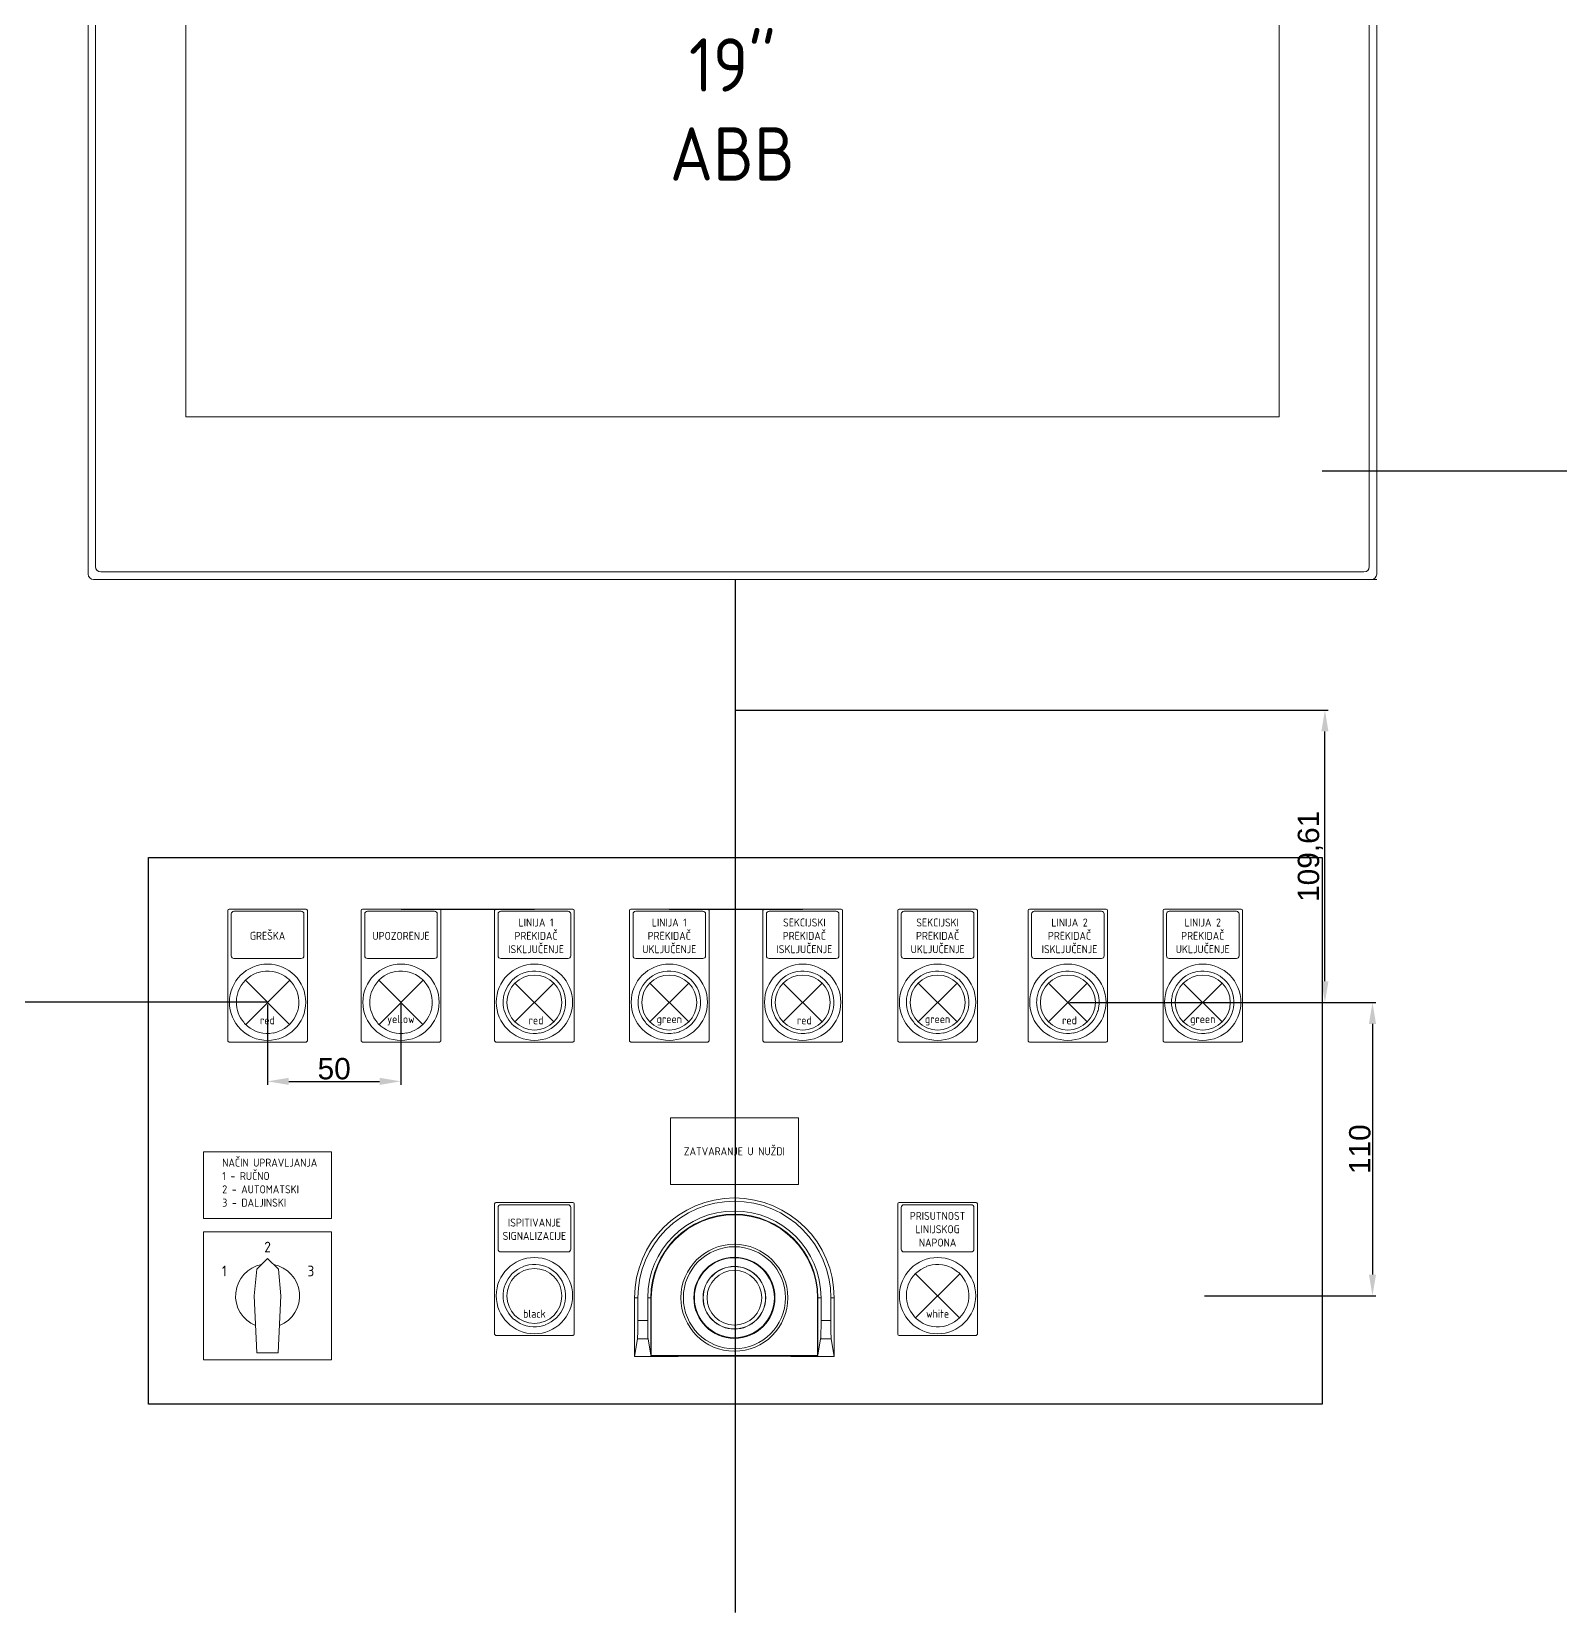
# Model space of a CAD drawing. Header units: millimetres. Extents: x 40929 to 57897, y 13592 to 43737.
# Drawn here: x 47402 to 47975, y 28507 to 29100 of the extents above; entities that cross this region are included whole.
import ezdxf
from ezdxf.enums import TextEntityAlignment as Align

# ---------------------------------------------------------------- set-up
doc = ezdxf.new("R2010")
doc.units = ezdxf.units.MM
doc.linetypes.add('ACAD_ISO03W100', pattern=[30, 12, -18])
doc.layers.add('! NO PLOT !', color=7, linetype='Continuous', true_color=0xff75dd, plot=False)
doc.layers.add('000-PI-Oprema', color=30, linetype='Continuous', lineweight=5)
doc.layers.add('000-PI_TEXT', color=7, linetype='Continuous')
doc.styles.add('PI0', font='isocpeur.ttf', dxfattribs={"width": 0.9})
doc.styles.get("Standard").update_dxf_attribs({"font": 'arial.ttf'})
doc.dimstyles.new('ISO-25-lb', dxfattribs={"dimtxt": 8, "dimasz": 8, "dimexe": 1.25, "dimexo": 0.625, "dimtad": 1, "dimtxsty": 'Standard', "dimcen": 5, "dimadec": 0, "dimazin": 0, "dimtfac": 1, "dimtmove": 0, "dimatfit": 3, "dimfxl": 1, "dimarcsym": 0})

# ---------------------------------------------------------------- blocks, each defined once
blk = doc.blocks.new('ESD - 3SU1051-1BA20-0AA0')
at = {"layer": '000-PI-Oprema'}
for p, q in [((43979.33, 39069.15), (43980.57, 39069.15)), ((43979.33, 39047.15), (43979.33, 39069.15)), ((43980.57, 39060.65), (43980.57, 39069.15)), ((43984.23, 39069.15), (43985.4, 39069.15)), ((43984.23, 39060.65), (43984.23, 39069.15)), ((43985.4, 39069.15), (43985.6, 39069.15)), ((43985.4, 39047.58), (43985.4, 39069.15)), ((43985.6, 39047.55), (43985.6, 39069.15)), ((44047.85, 39069.15), (44048.05, 39069.15)), ((44047.85, 39047.55), (44047.85, 39069.15)), ((44048.05, 39069.15), (44049.23, 39069.15)), ((44048.05, 39047.58), (44048.05, 39069.15)), ((44049.23, 39060.65), (44049.23, 39069.15)), ((44052.88, 39069.15), (44054.13, 39069.15)), ((44052.88, 39060.65), (44052.88, 39069.15)), ((44054.13, 39047.15), (44054.13, 39069.15)), ((43980.57, 39060.65), (43984.23, 39060.65)), ((44049.23, 39060.65), (44052.88, 39060.65)), ((43979.33, 39047.15), (43980.41, 39053.74)), ((43980.41, 39053.74), (43984.38, 39053.74)), ((43985.4, 39047.58), (43984.38, 39053.74)), ((44048.05, 39047.58), (44049.07, 39053.74)), ((44049.07, 39053.74), (44053.04, 39053.74)), ((44054.13, 39047.15), (44053.04, 39053.74)), ((43979.33, 39047.15), (43995.6, 39047.15)), ((43985.6, 39047.55), (44047.85, 39047.55)), ((43995.54, 39047.21), (44037.91, 39047.21)), ((44037.85, 39047.15), (44054.13, 39047.15))]:
    blk.add_line(p, q, dxfattribs=at)
for points in [[(43980.41, 39053.74), (43980.45, 39054.1), (43980.48, 39054.72), (43980.51, 39055.59), (43980.54, 39056.67), (43980.55, 39057.9), (43980.57, 39059.25), (43980.57, 39060.65)], [(43984.23, 39060.65), (43984.23, 39059.25), (43984.24, 39057.9), (43984.26, 39056.67), (43984.28, 39055.59), (43984.31, 39054.72), (43984.34, 39054.1), (43984.38, 39053.74)], [(44049.07, 39053.74), (44049.11, 39054.1), (44049.14, 39054.72), (44049.17, 39055.59), (44049.19, 39056.67), (44049.21, 39057.9), (44049.22, 39059.25), (44049.23, 39060.65)], [(44052.88, 39060.65), (44052.89, 39059.25), (44052.9, 39057.9), (44052.91, 39056.67), (44052.94, 39055.59), (44052.97, 39054.72), (44053, 39054.1), (44053.04, 39053.74)], [(43985.4, 39047.58), (43985.4, 39047.57), (43985.42, 39047.56), (43985.43, 39047.56), (43985.46, 39047.55), (43985.49, 39047.55), (43985.52, 39047.55), (43985.56, 39047.55), (43985.6, 39047.55)], [(44047.85, 39047.55), (44047.89, 39047.55), (44047.93, 39047.55), (44047.96, 39047.55), (44047.99, 39047.55), (44048.02, 39047.56), (44048.04, 39047.56), (44048.05, 39047.57), (44048.05, 39047.58)]]:
    blk.add_lwpolyline(points, dxfattribs=at)
for radius in [20.05, 19.13, 15.2, 15, 11.75, 11.68, 10.25]:
    blk.add_circle((44016.73, 39069.15), radius, dxfattribs=at)
for radius, start, end in [(37.4, 0, 180), (36.16, 0, 180), (32.5, 0, 180), (31.33, 0, 180), (31.13, 0, 180), (30.5, 225.99624, 226.16782), (30.5, 313.83218, 314.00376)]:
    blk.add_arc((44016.73, 39069.15), radius, start, end, dxfattribs=at)
blk = doc.blocks.new('*D271')
at = {"layer": '! NO PLOT !', "color": 0, "linetype": 'Continuous', "lineweight": -2, "ltscale": 0.25, "transparency": 16777216}
for p, q in [((47665.57, 28845.18), (47887.55, 28845.18)), ((47886.3, 28743.57), (47886.3, 28837.18)), ((47790.57, 28735.57), (47887.55, 28735.57))]:
    blk.add_line(p, q, dxfattribs=at)
at = {"layer": '! NO PLOT !', "color": 0, "ltscale": 0.25, "transparency": 16777216}
for points in [[(47884.96, 28837.18), (47887.63, 28837.18), (47886.3, 28845.18)], [(47884.96, 28743.57), (47887.63, 28743.57), (47886.3, 28735.57)]]:
    blk.add_solid(points, dxfattribs=at)
at = {"layer": 'Defpoints', "color": 0, "ltscale": 0.25, "transparency": 16777216}
for p in [(47664.94, 28845.18), (47886.3, 28845.18), (47789.94, 28735.57)]:
    blk.add_point(p, dxfattribs=at)
at = {"layer": '! NO PLOT !', "color": 0, "ltscale": 0.25, "transparency": 16777216, "insert": (47880.86, 28790.37), "char_height": 8, "attachment_point": 5, "rotation": 90}
blk.add_mtext('109,61', dxfattribs=at)
blk = doc.blocks.new('*D272')
at = {"layer": '! NO PLOT !', "color": 0, "linetype": 'Continuous', "lineweight": -2, "ltscale": 0.25, "transparency": 16777216}
for p, q in [((47489.94, 28734.89), (47489.94, 28704.76)), ((47539.94, 28734.99), (47539.94, 28704.76)), ((47497.94, 28706.01), (47531.94, 28706.01))]:
    blk.add_line(p, q, dxfattribs=at)
at = {"layer": '! NO PLOT !', "color": 0, "ltscale": 0.25, "transparency": 16777216}
for points in [[(47497.94, 28707.34), (47497.94, 28704.68), (47489.94, 28706.01)], [(47531.94, 28707.34), (47531.94, 28704.68), (47539.94, 28706.01)]]:
    blk.add_solid(points, dxfattribs=at)
at = {"layer": 'Defpoints', "color": 0, "ltscale": 0.25, "transparency": 16777216}
for p in [(47489.94, 28735.52), (47539.94, 28735.62), (47539.94, 28706.01)]:
    blk.add_point(p, dxfattribs=at)
at = {"layer": '! NO PLOT !', "color": 0, "ltscale": 0.25, "transparency": 16777216, "insert": (47514.94, 28710.72), "char_height": 8, "attachment_point": 5}
blk.add_mtext('50', dxfattribs=at)
blk = doc.blocks.new('*D273')
at = {"layer": '! NO PLOT !', "color": 0, "linetype": 'Continuous', "lineweight": -2, "ltscale": 0.25, "transparency": 16777216}
for p, q in [((47841.18, 28735.57), (47905.37, 28735.57)), ((47904.12, 28727.57), (47904.12, 28633.57)), ((47841.13, 28625.57), (47905.37, 28625.57))]:
    blk.add_line(p, q, dxfattribs=at)
at = {"layer": '! NO PLOT !', "color": 0, "ltscale": 0.25, "transparency": 16777216}
for points in [[(47902.79, 28727.57), (47905.45, 28727.57), (47904.12, 28735.57)], [(47902.79, 28633.57), (47905.45, 28633.57), (47904.12, 28625.57)]]:
    blk.add_solid(points, dxfattribs=at)
at = {"layer": 'Defpoints', "color": 0, "ltscale": 0.25, "transparency": 16777216}
for p in [(47840.56, 28735.57), (47840.5, 28625.57), (47904.12, 28625.57)]:
    blk.add_point(p, dxfattribs=at)
at = {"layer": '! NO PLOT !', "color": 0, "ltscale": 0.25, "transparency": 16777216, "insert": (47899.41, 28680.57), "char_height": 8, "attachment_point": 5, "rotation": 90}
blk.add_mtext('110', dxfattribs=at)
blk = doc.blocks.new('19in panel')
at = {"layer": '000-PI-Oprema'}
for p, q in [((-239.5, 0), (239.5, 0)), ((-241.5, -335), (-241.5, -2)), ((-238.7, -4.8), (-238.7, -332.2)), ((236.7, -2.8), (-236.7, -2.8)), ((238.7, -332.2), (238.7, -4.8)), ((241.5, -2), (241.5, -335)), ((-204.9, -45.6), (-204.9, -276)), ((204.9, -45.6), (-204.9, -45.6)), ((204.9, -276), (204.9, -45.6)), ((-204.9, -276), (204.9, -276)), ((241.5, -337), (-239.5, -337)), ((-236.7, -334.2), (236.7, -334.2))]:
    blk.add_line(p, q, dxfattribs=at)
for centre, start, end in [((-239.5, -2), 90, 180), ((239.5, -2), 0, 90), ((-236.7, -4.8), 90, 180), ((236.7, -4.8), 0, 90), ((-239.5, -335), 180, 270), ((-236.7, -332.2), 180, 270), ((236.7, -332.2), 270, 0), ((239.5, -335), 270, 0)]:
    blk.add_arc(centre, 2, start, end, dxfattribs=at)
blk = doc.blocks.new('A$C4f5d0f99')
at = {"layer": '000-PI-Oprema'}
blk.add_blockref('19in panel', (-0.74, 1704.11), dxfattribs=at)
at = {"layer": '! NO PLOT !', "insert": (-0.74, 1543.31), "char_height": 20, "width": 409.8, "attachment_point": 5, "style": 'PI0'}
blk.add_mtext('{\\fISOCPEUR|b0|i0|c238|p34;19"\\PABB}', dxfattribs=at)
blk = doc.blocks.new('Label_holder_rectangular')
at = {"layer": '000-PI-Oprema'}
for p, q in [((-14.9, -14.4), (-14.9, 34.400002)), ((-14.4, 34.900002), (14.4, 34.900002)), ((-13.6, 17.4), (-13.6, 33.099998)), ((-12.6, 34.099998), (12.6, 34.099998)), ((13.6, 17.4), (13.6, 33.099998)), ((14.9, -14.4), (14.9, 34.400002)), ((-12.6, 16.4), (12.6, 16.4)), ((-14.4, -14.9), (14.4, -14.9))]:
    blk.add_line(p, q, dxfattribs=at)
blk.add_circle((0, 0), 14.3, dxfattribs=at)
for centre, radius, start, end in [((-14.4, 34.4), 0.5, 89.999956, 179.999825), ((-12.6, 33.1), 1, 90.000022, 180.000087), ((12.6, 33.1), 1, 359.999913, 89.999978), ((14.4, 34.4), 0.5, 0.000175, 90.000044), ((-12.6, 17.4), 1, 180, 269.999978), ((12.6, 17.4), 1, 270.000022, 0), ((0, 0), 11.7, 109.999999, 160.000001), ((0, 0), 11.704999, 100, 110), ((0, 0), 11.7, 50, 100), ((0, 0), 11.705, 40.000001, 49.999999), ((0, 0), 11.7, 350, 40), ((0, 0), 11.7, 170, 180), ((0, 0), 11.7, 180, 220), ((0, 0), 11.705, 160, 170), ((0, 0), 11.7, 289.999999, 340.000001), ((0, 0), 11.705, 340, 350), ((0, 0), 11.705, 220.000001, 229.999999), ((0, 0), 11.7, 230, 280), ((0, 0), 11.704999, 280, 290), ((-14.4, -14.4), 0.5, 180, 270.000044), ((14.4, -14.4), 0.5, 269.999956, 0)]:
    blk.add_arc(centre, radius, start, end, dxfattribs=at)

msp = doc.modelspace()

# ---------------------------------------------------------------- linework, layer by layer
at = {"layer": '! NO PLOT !', "ltscale": 0.25}
for p, q in [((47885.306, 28934.947), (51286.563, 28934.947)), ((47665.217, 28894.182), (47665.217, 28506.93)), ((47539.994, 28770.568), (47589.994, 28770.568)), ((47640.555, 28770.568), (47690.555, 28770.568)), ((47489.994, 28735.668), (47085.235, 28735.668))]:
    msp.add_line(p, q, dxfattribs=at)
msp.add_lwpolyline([(47445.306, 28789.947), (47885.306, 28789.947), (47885.306, 28584.947), (47445.306, 28584.947)], close=True, dxfattribs=at)
at = {"layer": '000-PI-Oprema'}
for p, q in [((47481.671, 28743.891), (47498.217, 28727.345)), ((47498.317, 28743.891), (47481.771, 28727.345)), ((47531.671, 28743.891), (47548.217, 28727.345)), ((47548.317, 28743.891), (47531.771, 28727.345)), ((47582.71, 28742.851), (47597.277, 28728.285)), ((47597.277, 28742.851), (47582.71, 28728.285)), ((47633.272, 28742.851), (47647.838, 28728.285)), ((47647.838, 28742.851), (47633.272, 28728.285)), ((47683.272, 28742.851), (47697.838, 28728.285)), ((47697.838, 28742.851), (47683.272, 28728.285)), ((47733.833, 28742.851, 0), (47748.4, 28728.285, 0)), ((47748.4, 28742.851, 0), (47733.833, 28728.285, 0)), ((47782.66, 28742.851), (47797.227, 28728.284)), ((47797.227, 28742.851), (47782.66, 28728.284)), ((47833.222, 28742.851), (47847.788, 28728.284)), ((47847.788, 28742.851), (47833.222, 28728.284)), ((47485.949, 28635.568), (47489.994, 28639.568)), ((47489.994, 28639.568), (47494.038, 28635.568)), ((47485.949, 28635.568), (47484.994, 28625.568)), ((47494.994, 28625.568), (47494.038, 28635.568)), ((47732.794, 28633.891, 0), (47749.34, 28617.345, 0)), ((47749.44, 28633.891, 0), (47732.894, 28617.345, 0)), ((47484.994, 28625.568), (47485.994, 28604.254)), ((47493.994, 28604.254), (47494.994, 28625.568)), ((47485.994, 28604.254), (47493.994, 28604.254))]:
    msp.add_line(p, q, dxfattribs=at)
for points in [[(47640.944, 28692.293), (47688.944, 28692.293), (47688.944, 28667.293), (47640.944, 28667.293)], [(47465.994, 28679.568), (47513.994, 28679.568), (47513.994, 28654.568), (47465.994, 28654.568)], [(47465.994, 28601.568), (47513.994, 28601.568), (47513.994, 28649.568), (47465.994, 28649.568)]]:
    msp.add_lwpolyline(points, close=True, dxfattribs=at)
for centre in [(47589.994, 28735.568), (47640.555, 28735.568), (47690.555, 28735.568), (47741.117, 28735.568, 0), (47789.943, 28735.568), (47840.505, 28735.568), (47589.994, 28625.568)]:
    msp.add_circle(centre, 10.3, dxfattribs=at)
for start, end in [(100.731385, 248.090778), (291.909222, 79.268615)]:
    msp.add_arc((47489.994, 28625.568), 12, start, end, dxfattribs=at)

# ---------------------------------------------------------------- block references
at = {"layer": '000-PI-Oprema', "ltscale": 0.25}
for name, p in [('A$C4f5d0f99', (47664.956, 27527.068)), ('ESD - 3SU1051-1BA20-0AA0', (3648.218, -10444.259))]:
    msp.add_blockref(name, p, dxfattribs=at)
at = {"layer": '000-PI-Oprema', "linetype": 'ACAD_ISO03W100', "lineweight": 25, "ltscale": 0.25, "transparency": 33554687}
for p in [(47489.994, 28735.668), (47539.994, 28735.668), (47589.994, 28735.668), (47640.555, 28735.668), (47690.555, 28735.668), (47741.117, 28735.668, 0), (47789.943, 28735.668), (47840.505, 28735.668), (47589.994, 28625.668), (47741.117, 28625.668, 0)]:
    msp.add_blockref('Label_holder_rectangular', p, dxfattribs=at)

# ---------------------------------------------------------------- texts
at = {"layer": '! NO PLOT !', "char_height": 3, "width": 27.82747, "attachment_point": 5, "style": 'PI0'}
for s, insert in [('{\\fISOCPEUR|b0|i0|c238|p34;red}', (47489.944, 28728.914)), ('{\\fISOCPEUR|b0|i0|c238|p34;yellow}', (47539.944, 28728.914)), ('{\\fISOCPEUR|b0|i0|c238|p34;red}', (47590.619, 28728.914)), ('{\\fISOCPEUR|b0|i0|c238|p34;green}', (47640.555, 28728.914)), ('{\\fISOCPEUR|b0|i0|c238|p34;red}', (47691.18, 28728.914, 0)), ('{\\fISOCPEUR|b0|i0|c238|p34;green}', (47741.117, 28728.914, 0)), ('{\\fISOCPEUR|b0|i0|c238|p34;red}', (47790.568, 28728.914)), ('{\\fISOCPEUR|b0|i0|c238|p34;green}', (47840.505, 28728.914)), ('{\\fISOCPEUR|b0|i0|c238|p34;black}', (47589.994, 28618.914)), ('{\\fISOCPEUR|b0|i0|c238|p34;white}', (47741.117, 28618.914, 0))]:
    msp.add_mtext(s, dxfattribs=dict(at, insert=insert))
at = {"layer": '000-PI-Oprema', "style": 'PI0', "width": 0.9}
for s, p in [('2', (47489.994, 28643.898)), ('1', (47473.785, 28634.926)), ('3', (47506.203, 28634.926))]:
    msp.add_text(s, height=4, dxfattribs=at).set_placement(p, align=Align.MIDDLE_CENTER)
at = {"layer": '000-PI_TEXT', "char_height": 3, "attachment_point": 5, "style": 'PI0'}
for s, insert, width in [('{\\fISOCPEUR|b0|i0|c238|p34;LINIJA 1 PREKIDAČ\\PISKLJUČENJE}', (47590.619, 28760.568), 27.82747), ('{\\fISOCPEUR|b0|i0|c238|p34;LINIJA 1 PREKIDAČ UKLJUČENJE}', (47640.555, 28760.568), 24.5), ('{\\fISOCPEUR|b0|i0|c238|p34;SEKCIJSKI PREKIDAČ ISKLJUČENJE}', (47691.18, 28760.568, 0), 27.82747), ('{\\fISOCPEUR|b0|i0|c238|p34;SEKCIJSKI PREKIDAČ UKLJUČENJE}', (47741.117, 28760.568, 0), 24.5), ('{\\fISOCPEUR|b0|i0|c238|p34;LINIJA 2 PREKIDAČ ISKLJUČENJE}', (47790.568, 28760.568), 27.82747), ('{\\fISOCPEUR|b0|i0|c238|p34;LINIJA 2 PREKIDAČ UKLJUČENJE}', (47840.505, 28760.568), 24.5), ('{\\fISOCPEUR|b0|i0|c238|p34;GREŠKA}', (47489.994, 28760.568), 27.82747), ('{\\fISOCPEUR|b0|i0|c238|p34;UPOZORENJE}', (47539.994, 28760.568), 27.82747), ('{\\fISOCPEUR|b0|i0|c238|p34;ISPITIVANJE SIGNALIZACIJE}', (47589.994, 28650.568), 24.5), ('{\\fISOCPEUR|b0|i0|c238|p34;PRISUTNOST LINIJSKOG NAPONA}', (47741.117, 28650.568, 0), 27.82747)]:
    msp.add_mtext(s, dxfattribs=dict(at, insert=insert, width=width))
at = {"layer": '000-PI_TEXT', "linetype": 'Continuous', "char_height": 3, "attachment_point": 4, "style": 'PI0'}
for s, insert, width in [('NAČIN UPRAVLJANJA\\P1 - R{\\fISOCPEUR|b0|i0|c238|p34;UČNO}\\P2 - {\\fISOCPEUR|b0|i0|c238|p34;AUTOMATSKI}\\P3 - {\\fISOCPEUR|b0|i0|c238|p34;DALJINSKI}', (47472.989, 28668.034), 58.2158), ('\\pxqc;{\\fISOCPEUR|b0|i0|c238|p34;ZATVARANJE U NUŽDI}', (47640.944, 28679.793), 48)]:
    msp.add_mtext(s, dxfattribs=dict(at, insert=insert, width=width))

# ---------------------------------------------------------------- dimensions: what is measured, and where the dimension line sits
at = {"layer": '! NO PLOT !', "ltscale": 0.25}
for base, p1, p2, picture, middle in [((47886.297, 28845.182), (47789.944, 28735.568), (47664.944, 28845.182), '*D271', (47880.864, 28790.375)), ((47904.12, 28625.568), (47840.555, 28735.568), (47840.505, 28625.568), '*D273', (47899.41, 28680.568))]:
    dim = msp.add_linear_dim(base=base, p1=p1, p2=p2, angle=90, dimstyle='ISO-25-lb', dxfattribs=at)
    dim.commit()
    dim.dimension.update_dxf_attribs({"geometry": picture, "text_midpoint": middle})
dim = msp.add_linear_dim(base=(47539.944, 28706.009), p1=(47489.944, 28735.518), p2=(47539.944, 28735.618), dimstyle='ISO-25-lb', dxfattribs=at)
dim.commit()
dim.dimension.update_dxf_attribs({"geometry": '*D272', "text_midpoint": (47514.944, 28710.719)})

doc.saveas('drawing.dxf')
